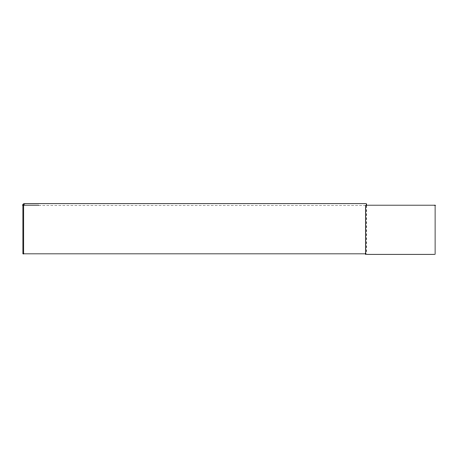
<?xml version="1.0" encoding="UTF-8"?>
<svg xmlns="http://www.w3.org/2000/svg" width="458" height="458" viewBox="0 0 458 458"><rect width="100%" height="100%" fill="white"/><g stroke="black" fill="none" stroke-linecap="round" stroke-linejoin="round"><path stroke-width="0.34" stroke-dasharray="2.29 1.72" d="M38.638 205.167L364.894 205.167M366.698 205.871L366.698 253.858M366.417 205.167L366.417 253.858"/><path stroke-width="0.69" d="M24.331 204.245L22.9 204.245L22.9 253.858L365.702 253.858M22.9 205.167L38.609 205.167M366.417 205.167L366.417 203.73L23.707 203.73L23.707 253.858M435.1 205.167L365.61 205.167L365.61 254.27L435.1 254.27L435.1 205.167"/></g></svg>
